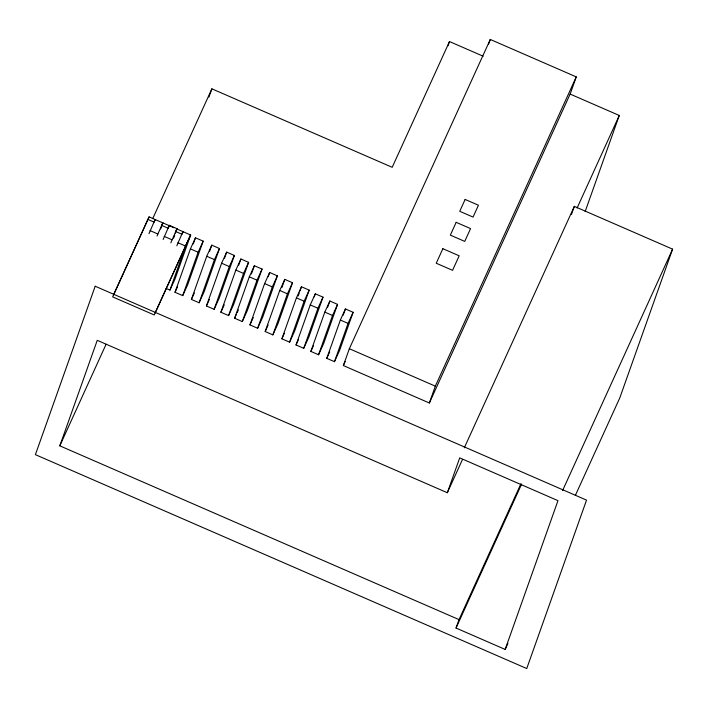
<?xml version="1.0" encoding="UTF-8"?>
<svg xmlns="http://www.w3.org/2000/svg" width="708" height="708" viewBox="0 0 708 708"><rect width="100%" height="100%" fill="white"/><g stroke="black" fill="none" stroke-linecap="round" stroke-linejoin="round"><path stroke-width="1.06" d="M507.919 643.395L505.167 649.431L456.032 628.04L459.023 619.615L59.808 445.828L97.253 340.336L447.332 492.733L462.466 459.536M148.963 233.675L155.114 219.515L154.379 221.56M157.026 236.003L162.813 222.87L160.627 229.003M208.94 97.093L211.878 88.819L392.188 167.309L449.491 41.551L483.157 56.206M163.132 239.499L169.283 225.312L176.982 228.666L175.416 233.082M168.442 227.684L169.283 225.312M170.832 242.853L176.982 228.666M173.602 238.198L174.69 235.127M176.796 245.791L182.938 231.631L182.213 233.675M166.114 288.404L169.964 290.076L185.584 246.074L190.638 234.985L176.867 228.985L175.911 231.613L181.983 234.26L182.938 231.631M173.982 227.728L149.078 216.887L112.652 296.882L154.22 314.971L190.638 234.985L175.018 278.987L169.964 290.076M175.009 292.28L190.417 248.88L195.47 237.791L203.169 241.145L187.762 284.536L182.708 295.625L175.009 292.28L177.54 286.731M193.266 243.994L195.47 237.791M182.708 295.625L198.116 252.234L203.169 241.145M191.408 299.413L206.736 256.261L211.789 245.163L219.489 248.517L204.169 291.678L199.116 302.767L191.408 299.413L194.364 292.944M209.603 251.331L211.789 245.163M199.116 302.767L214.436 259.615L219.489 248.517M206.435 305.953L221.613 263.208L226.666 252.119L234.366 255.464L219.188 298.218L214.135 309.308L206.435 305.953L209.382 299.484M224.498 258.225L226.666 252.119M214.135 309.308L229.312 266.562L234.366 255.464M220.878 312.246L235.844 270.075L240.897 258.986L248.596 262.341L233.631 304.502L228.578 315.591L220.878 312.246L224.25 304.847M238.711 265.155L240.897 258.986M228.578 315.591L243.543 273.43L248.596 262.341M234.614 318.219L249.313 276.819L254.367 265.73L262.066 269.075L247.366 310.485L242.313 321.574L234.614 318.219L236.295 314.529M251.429 274.005L254.367 265.73M242.313 321.574L257.013 280.173L262.066 269.075M249.951 324.901L264.615 283.581L269.668 272.491L277.368 275.846L262.703 317.157L257.65 328.255L249.951 324.901L253.322 317.503M268.208 276.624L269.668 272.491M257.65 328.255L272.315 286.935L277.368 275.846M265.173 331.521L279.74 290.475L284.802 279.377L292.501 282.731L277.925 323.786L272.872 334.875L265.173 331.521L268.12 325.052M281.881 287.59L284.802 279.377M272.872 334.875L287.439 293.829L292.501 282.731M281.89 338.805L296.422 297.873L301.475 286.775L309.184 290.13L294.652 331.061L289.59 342.159L281.89 338.805L284.421 333.256M298.21 295.988L299.298 292.917M300.024 290.873L301.475 286.775M289.59 342.159L304.121 301.219L309.184 290.13M296.033 344.955L310.246 304.9L315.308 293.811L323.007 297.156L308.785 337.22L303.732 348.309L296.033 344.955L298.555 339.415M314.21 296.891L315.308 293.811M303.732 348.309L317.945 308.254L323.007 297.156M310.856 351.416L324.804 312.113L329.866 301.024L337.566 304.378L323.609 343.672L318.556 354.77L310.856 351.416L313.387 345.867M327.662 307.228L329.866 301.024M318.556 354.77L332.512 315.467L337.566 304.378M326.769 358.337L340.362 320.034L345.416 308.945L353.124 312.299L339.521 350.602L334.468 361.691L326.769 358.337L329.716 351.867M343.212 315.157L345.416 308.945M334.468 361.691L348.062 323.388L353.124 312.299M448.022 45.693L449.491 41.551M343.362 365.567L349.345 348.725L490.281 39.453L576.268 76.889L570.294 93.73L429.349 402.994L343.362 365.567L345.194 361.54M488.529 44.409L490.281 39.453M429.349 402.994L435.332 386.152L576.268 76.889M447.332 492.733L459.713 457.872L557.975 500.653L505.167 649.431M571.418 214.568L574.33 206.364L672.6 249.145L619.783 397.914L575.312 495.503M585.127 211.648L619.27 115.466L570.135 94.076M113.581 294.873L149.078 216.887M155.114 219.515L154.149 222.144L148.122 219.524M162.813 222.87L161.849 225.498L168.212 228.268L169.168 225.631M190.638 234.985L155.132 312.98M152.733 218.595L211.878 88.819M59.808 445.828L106.112 344.212M237.136 312.679L238.401 309.9M464.298 447.819L574.33 206.364M577.091 208.019L619.27 115.466M459.023 619.615L520.92 483.803M456.032 628.04L521.592 484.175M562.568 490.591L672.6 249.145M164.229 236.401L171.929 239.755M150.052 230.604L157.751 233.959M177.885 242.72L185.584 246.074M190.417 248.88L198.116 252.234M206.736 256.261L214.436 259.615M221.613 263.208L229.312 266.562M235.844 270.075L243.543 273.43M249.313 276.819L257.013 280.173M264.615 283.581L272.315 286.935M279.74 290.475L287.439 293.829M296.422 297.873L304.121 301.219M310.246 304.9L317.945 308.254M324.804 312.113L332.512 315.467M340.362 320.034L348.062 323.388M349.345 348.725L435.332 386.152M95.191 286.227L35.4 454.651L526.743 668.547L586.534 500.122L95.191 286.227M465.138 199.444L459.74 211.285L473.05 217.082L478.449 205.232L465.138 199.444M442.863 248.703L436.243 263.226L452.562 270.332L459.182 255.809L442.863 248.703M456.173 222.321L450.341 235.136L464.731 241.401L470.572 228.587L456.173 222.321"/></g></svg>
